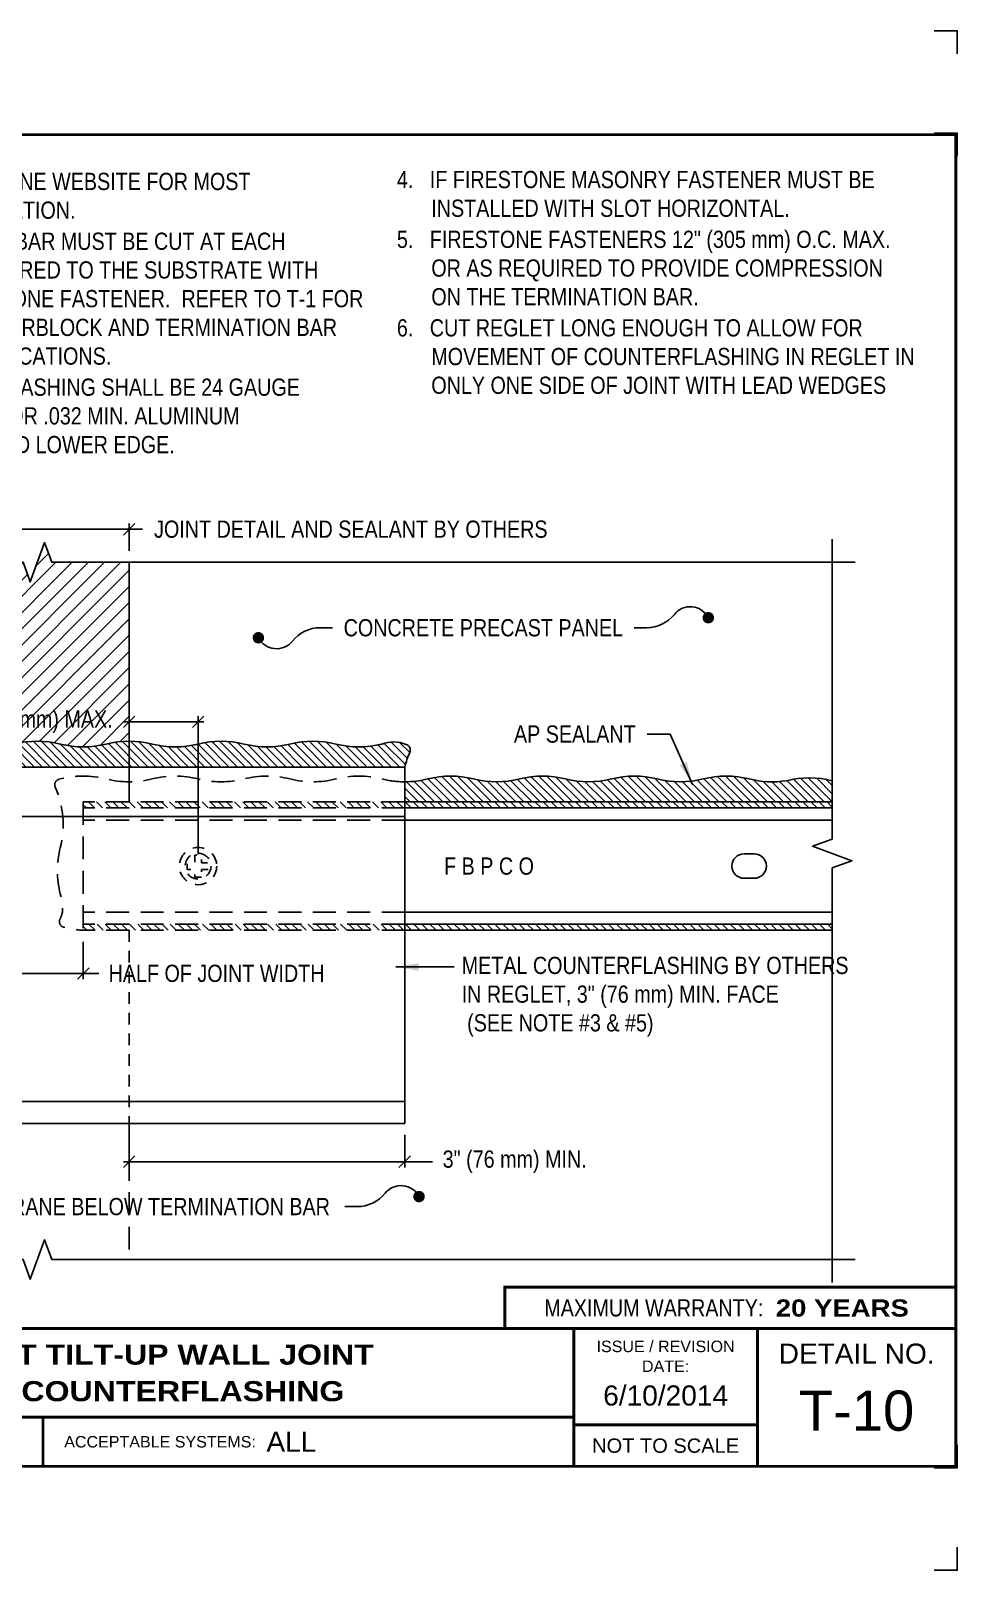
# Model space of a CAD drawing. Header units: inches. Extents: x 255.4 to 275.5, y -77.1 to -60.4.
# Drawn here: x 265.39 to 275.48, y -77.12 to -60.36 of the extents above; entities that cross this region are included whole.
import ezdxf
from ezdxf.enums import TextEntityAlignment as Align

# ---------------------------------------------------------------- set-up
doc = ezdxf.new("R2010")
doc.units = ezdxf.units.IN
doc.header["$MEASUREMENT"] = 0
doc.linetypes.add('HIDDEN', pattern=[0.375, 0.25, -0.125])
doc.linetypes.add('HIDDEN2', pattern=[0.1875, 0.125, -0.0625])
doc.layers.get('0').update_dxf_attribs({"linetype": 'CONTINUOUS'})
doc.layers.get('DEFPOINTS').update_dxf_attribs({"linetype": 'CONTINUOUS'})
for name, color, linetype in [('FSBP-ACCESSORY-FIRESTONE', 7, 'CONTINUOUS'), ('FSBP-ACCESSORY-OTHER', 7, 'CONTINUOUS'), ('FSBP-ANNO-NOTE', 7, 'CONTINUOUS'), ('FSBP-SEALANTS', 1, 'CONTINUOUS'), ('FSBP-TTLB', 7, 'CONTINUOUS'), ('FSBP-TTLB-BORDER', 7, 'CONTINUOUS'), ('FSBP-TTLB-TEXT', 7, 'CONTINUOUS'), ('FSBP-WALL-CURB', 9, 'CONTINUOUS')]:
    doc.layers.add(name, color=color, linetype=linetype)
doc.styles.add('FSBP_ARIAL', font='arial.ttf')
doc.styles.add('FSBP_ARIAL_BOLD', font='')
doc.styles.add('FSBP_ARIAL_NAR', font='ARIALN.TTF')
doc.styles.get('FSBP_ARIAL_BOLD').set_extended_font_data('Arial Black')
doc.dimstyles.new('FSBP-DIM', dxfattribs={"dimtxt": 0.1875, "dimasz": 0.125, "dimexe": 0.0625, "dimexo": 0.125, "dimgap": 0.125, "dimtad": 0, "dimdec": 0, "dimzin": 1, "dimdsep": 46, "dimlunit": 4, "dimtxsty": 'FSBP_ARIAL_NAR', "dimblk": 'OBLIQUE', "dimcen": 0.09375, "dimdle": 0.0625, "dimclrd": 256, "dimclre": 256, "dimclrt": 256, "dimadec": 0, "dimazin": 0, "dimtfac": 1, "dimtdec": 0, "dimtmove": 1, "dimatfit": 3, "dimfxl": 1, "dimtolj": 1, "dimtzin": 0, "dimlwd": -1, "dimlwe": -1, "dimarcsym": 0})
doc.dimstyles.new('FSBP-LEADER', dxfattribs={"dimtxt": 0.1875, "dimasz": 0.25, "dimexe": 0.0625, "dimexo": 0.125, "dimgap": 0.125, "dimtad": 0, "dimtih": 1, "dimtoh": 1, "dimdec": 4, "dimzin": 0, "dimdsep": 46, "dimlunit": 4, "dimtxsty": 'FSBP_ARIAL_NAR', "dimcen": 0.09375, "dimclrd": 256, "dimclre": 256, "dimclrt": 256, "dimadec": 0, "dimazin": 0, "dimtfac": 1, "dimtdec": 4, "dimtofl": 0, "dimtmove": 0, "dimatfit": 3, "dimfxl": 1, "dimtolj": 1, "dimtzin": 0, "dimlwd": -1, "dimlwe": -1, "dimarcsym": 0})
pattern_1 = [(135, (50.01063156820584, -35.97507712358068), (-0.04419417382415922, -0.04419417382415922), [])]
pattern_2 = [(135, (-5.684341886080801e-14, -52.72942231224359), (-0.04419417382415922, -0.04419417382415922), [])]

# ---------------------------------------------------------------- blocks, each defined once
blk = doc.blocks.new('_OBLIQUE')
at = {"color": 0, "linetype": 'ByBlock'}
blk.add_line((-0.5, -0.5), (0.5, 0.5), dxfattribs=at)
blk = doc.blocks.new('*D5')
at = {"layer": 'DEFPOINTS', "color": 0, "transparency": 16777216}
for p in [(264.4627011304547, -67.88089740370118), (264.4627011304547, -68.75429241378681), (263.7127011304547, -69.25004119599551)]:
    blk.add_point(p, dxfattribs=at)
at = {"layer": 'FSBP-ANNO-NOTE', "transparency": 16777216}
for p, q in [((263.6502011304547, -67.88089740370118), (264.5252011304547, -67.88089740370118)), ((263.7127011304547, -69.12504119599551), (263.7127011304547, -67.81839740370118)), ((264.4627011304547, -68.62929241378681), (264.4627011304547, -67.81839740370118))]:
    blk.add_line(p, q, dxfattribs=at)
at = {"layer": 'FSBP-ANNO-NOTE', "transparency": 16777216, "xscale": 0.125, "yscale": 0.125, "zscale": 0.125, "rotation": 180}
blk.add_blockref('_OBLIQUE', (263.7127011304547, -67.88089740370118), dxfattribs=at)
at = {"layer": 'FSBP-ANNO-NOTE', "transparency": 16777216, "xscale": 0.125, "yscale": 0.125, "zscale": 0.125}
blk.add_blockref('_OBLIQUE', (264.4627011304547, -67.88089740370118), dxfattribs=at)
at = {"layer": 'FSBP-ANNO-NOTE', "transparency": 16777216, "insert": (265.4626575452784, -67.88089740370118), "char_height": 0.1875, "attachment_point": 5, "style": 'FSBP_ARIAL_NAR'}
blk.add_mtext('\\A1;1" (25 mm) MAX.', dxfattribs=at)
blk = doc.blocks.new('*D2')
at = {"layer": 'DEFPOINTS', "color": 0, "transparency": 16777216}
for p in [(264.9627011304547, -70.15203997820426), (265.9627011304547, -70.15203997820426), (265.9627011304547, -70.62217437519824)]:
    blk.add_point(p, dxfattribs=at)
at = {"layer": 'FSBP-ANNO-NOTE', "transparency": 16777216}
for p, q in [((264.9627011304547, -70.27703997820426), (264.9627011304547, -70.68467437519824)), ((265.9627011304547, -70.27703997820426), (265.9627011304547, -70.68467437519824)), ((264.9002011304547, -70.62217437519824), (266.0252011304547, -70.62217437519824)), ((266.1303648515727, -70.62217437519824), (265.9627011304547, -70.62217437519824))]:
    blk.add_line(p, q, dxfattribs=at)
at = {"layer": 'FSBP-ANNO-NOTE', "transparency": 16777216, "xscale": 0.125, "yscale": 0.125, "zscale": 0.125, "rotation": 180}
blk.add_blockref('_OBLIQUE', (264.9627011304547, -70.62217437519824), dxfattribs=at)
at = {"layer": 'FSBP-ANNO-NOTE', "transparency": 16777216, "xscale": 0.125, "yscale": 0.125, "zscale": 0.125}
blk.add_blockref('_OBLIQUE', (265.9627011304547, -70.62217437519824), dxfattribs=at)
at = {"layer": 'FSBP-ANNO-NOTE', "transparency": 16777216, "insert": (267.4135546537555, -70.62217437519824), "char_height": 0.1875, "attachment_point": 5, "style": 'FSBP_ARIAL_NAR'}
blk.add_mtext('\\A1;HALF OF JOINT WIDTH', dxfattribs=at)
blk = doc.blocks.new('*D3')
at = {"layer": 'DEFPOINTS', "color": 0, "transparency": 16777216}
for p in [(264.4627011304547, -65.78575581942788), (264.4627011304547, -66.14476850723908), (266.4627011304547, -66.14476850723908)]:
    blk.add_point(p, dxfattribs=at)
at = {"layer": 'FSBP-ANNO-NOTE', "transparency": 16777216}
for p, q in [((266.5252011304547, -65.78575581942788), (264.4002011304547, -65.78575581942788)), ((264.4627011304547, -66.01976850723908), (264.4627011304547, -65.72325581942788)), ((266.4627011304547, -66.01976850723908), (266.4627011304547, -65.72325581942788)), ((266.6089141196729, -65.78575581942788), (266.4627011304547, -65.78575581942788))]:
    blk.add_line(p, q, dxfattribs=at)
at = {"layer": 'FSBP-ANNO-NOTE', "transparency": 16777216, "xscale": 0.125, "yscale": 0.125, "zscale": 0.125, "rotation": 180}
blk.add_blockref('_OBLIQUE', (264.4627011304547, -65.78575581942788), dxfattribs=at)
at = {"layer": 'FSBP-ANNO-NOTE', "transparency": 16777216, "xscale": 0.125, "yscale": 0.125, "zscale": 0.125}
blk.add_blockref('_OBLIQUE', (266.4627011304547, -65.78575581942788), dxfattribs=at)
at = {"layer": 'FSBP-ANNO-NOTE', "transparency": 16777216, "insert": (266.7339141196729, -65.78575581942788), "char_height": 0.1875, "attachment_point": 4, "style": 'FSBP_ARIAL_NAR'}
blk.add_mtext('\\A1;JOINT DETAIL AND SEALANT BY OTHERS', dxfattribs=at)
blk = doc.blocks.new('TTLB-EPDM_2')
at = {"layer": 'DEFPOINTS', "linetype": 'Continuous', "ltscale": 1.75}
for points in [[(20.01562500000003, 13.88083333333333), (20.01562500000003, 14.13083333333333), (19.76562500000003, 14.13083333333333)], [(20.01562500000003, -2.380833333333342), (20.01562500000003, -2.630833333333342), (19.76562500000003, -2.630833333333342)]]:
    blk.add_lwpolyline(points, dxfattribs=at)
at = {"layer": 'DEFPOINTS', "color": 1}
for points in [[(20.015625, 12.765625), (20.015625, 13.015625), (19.765625, 13.015625)], [(20.015625, -1.265625), (20.015625, -1.515625), (19.765625, -1.515625)]]:
    blk.add_lwpolyline(points, dxfattribs=at)
at = {"layer": 'FSBP-TTLB', "const_width": 0.03125}
blk.add_lwpolyline([(15.09028770518938, 0), (20, 0), (20, 0.4512598240669945), (15.09028770518938, 0.4512598240669945)], close=True, dxfattribs=at)
for points in [[(0, 0), (0, -1.5), (20, -1.5), (20, 0), (0, 0)], [(15.84028770518938, 0), (15.84028770518938, -0.9643749050531198)], [(17.84110496735593, 0), (17.84110496735593, -1.5)], [(20, 0), (20, -1.5)], [(4.825208527206769, -0.9643749050531198), (15.84028770518938, -0.9643749050531198)], [(15.84028770518938, -0.9643749050531198), (15.84028770518938, -1.5)], [(15.84028770518938, -1.048740175933006), (17.84110496735593, -1.048740175933006)]]:
    blk.add_lwpolyline(points, dxfattribs=at)
at = {"layer": 'FSBP-TTLB-BORDER', "const_width": 0.03125}
blk.add_lwpolyline([(20, 0), (20, 13), (0, 13), (0, 0)], dxfattribs=at)
at = {"layer": 'FSBP-TTLB-TEXT', "const_width": 0.03125}
blk.add_lwpolyline([(10.06152282927678, -0.9643749050531198), (10.06152282927678, -1.5)], dxfattribs=at)
at = {"layer": 'FSBP-TTLB-TEXT', "style": 'FSBP_ARIAL_NAR'}
blk.add_text('MAXIMUM WARRANTY:', height=0.1875, dxfattribs=at).set_placement((17.90516569312837, 0.2256299120335257), align=Align.MIDDLE_RIGHT)
at = {"layer": 'FSBP-TTLB-TEXT', "style": 'FSBP_ARIAL'}
for s, height, p in [('ISSUE / REVISION', 0.125, (16.84069633627263, -0.1938496373466023)), ('DETAIL NO.', 0.21875, (18.92055248367797, -0.2724398367368792)), ('DATE:', 0.125, (16.84069633627263, -0.409973105348854)), ('NOT TO SCALE', 0.15625, (16.84069633627263, -1.274370087966503))]:
    blk.add_text(s, height=height, dxfattribs=at).set_placement(p, align=Align.MIDDLE_CENTER)
blk.add_text('ACCEPTABLE SYSTEMS:', height=0.125, dxfattribs=at).set_placement((10.29281281591562, -1.23218745252656), align=Align.MIDDLE_LEFT)
at = {"layer": 'FSBP-TTLB-TEXT'}
for tag, height, style, p in [('MAXIMUM_WARRANTY', 0.1875, 'FSBP_ARIAL_BOLD', (18.03987100774941, 0.2240244307510579)), ('ACCPT_SYSTEMS', 0.21875, 'FSBP_ARIAL', (12.49438170418193, -1.23218745252656))]:
    blk.add_attdef(tag, text='', height=height, dxfattribs=dict(at, style=style)).set_placement(p, align=Align.MIDDLE_LEFT)
for tag, height, style, p in [('DETAIL_DESCP_LINE_1', 0.21875, 'FSBP_ARIAL_BOLD', (10.33118450231211, -0.2831249841755152)), ('DETAIL_DESCP_LINE_2', 0.21875, 'FSBP_ARIAL_BOLD', (10.33118450231211, -0.6812499208775904)), ('ISSUE_REV_DATE', 0.21875, 'FSBP_ARIAL', (16.84069633627263, -0.7282559425942452)), ('DETAIL_NUMBER', 0.4375, 'FSBP_ARIAL', (18.91941590748775, -0.8931630692489421))]:
    blk.add_attdef(tag, text='', height=height, dxfattribs=dict(at, style=style)).set_placement(p, align=Align.MIDDLE_CENTER)
blk = doc.blocks.new('*D7')
at = {"layer": 'DEFPOINTS', "color": 0, "transparency": 16777216}
for p in [(266.4627011304547, -72.25431698790698), (269.4627011304547, -72.25431698790698), (266.4627011304547, -72.67185590516848)]:
    blk.add_point(p, dxfattribs=at)
at = {"layer": 'FSBP-ANNO-NOTE', "transparency": 16777216}
for p, q in [((266.4627011304547, -72.37931698790698), (266.4627011304547, -72.73435590516848)), ((269.4627011304547, -72.37931698790698), (269.4627011304547, -72.73435590516848)), ((269.5252011304547, -72.67185590516848), (266.4002011304547, -72.67185590516848)), ((269.764255599137, -72.67185590516848), (269.4627011304547, -72.67185590516848))]:
    blk.add_line(p, q, dxfattribs=at)
at = {"layer": 'FSBP-ANNO-NOTE', "transparency": 16777216, "xscale": 0.125, "yscale": 0.125, "zscale": 0.125, "rotation": 180}
blk.add_blockref('_OBLIQUE', (266.4627011304547, -72.67185590516848), dxfattribs=at)
at = {"layer": 'FSBP-ANNO-NOTE', "transparency": 16777216, "xscale": 0.125, "yscale": 0.125, "zscale": 0.125}
blk.add_blockref('_OBLIQUE', (269.4627011304547, -72.67185590516848), dxfattribs=at)
at = {"layer": 'FSBP-ANNO-NOTE', "transparency": 16777216, "insert": (270.6597833958628, -72.67185590516848), "char_height": 0.1875, "attachment_point": 5, "style": 'FSBP_ARIAL_NAR'}
blk.add_mtext('\\A1;3" (76 mm) MIN.', dxfattribs=at)
blk = doc.blocks.new('*D6')
at = {"layer": 'DEFPOINTS', "color": 0, "transparency": 16777216}
for p in [(266.4627011304547, -67.88183580742589), (266.4627011304547, -68.09308367452294), (267.2127011304547, -69.45316619599551)]:
    blk.add_point(p, dxfattribs=at)
at = {"layer": 'FSBP-ANNO-NOTE', "transparency": 16777216}
for p, q in [((267.2752011304547, -67.88183580742589), (266.4002011304547, -67.88183580742589)), ((266.4627011304547, -67.96808367452294), (266.4627011304547, -67.81933580742589)), ((267.2127011304547, -69.32816619599551), (267.2127011304547, -67.81933580742589))]:
    blk.add_line(p, q, dxfattribs=at)
at = {"layer": 'FSBP-ANNO-NOTE', "transparency": 16777216, "xscale": 0.125, "yscale": 0.125, "zscale": 0.125, "rotation": 180}
blk.add_blockref('_OBLIQUE', (266.4627011304547, -67.88183580742589), dxfattribs=at)
at = {"layer": 'FSBP-ANNO-NOTE', "transparency": 16777216, "xscale": 0.125, "yscale": 0.125, "zscale": 0.125}
blk.add_blockref('_OBLIQUE', (267.2127011304547, -67.88183580742589), dxfattribs=at)

msp = doc.modelspace()

# ---------------------------------------------------------------- hatches: boundary and pattern name
at = {"layer": 'FSBP-ACCESSORY-FIRESTONE'}
h = msp.add_hatch(dxfattribs=at)
h.set_pattern_fill('ANSI31', color=9, scale=0.5, angle=90, style=0)
h.set_pattern_definition(pattern_1)
h.paths.add_polyline_path([(269.4627011304547, -68.82058367452306), (269.4627011304547, -68.75429241378681), (265.9627011304547, -68.75429241378681), (265.9627011304547, -68.82058367452306)])
h.paths.add_polyline_path([(265.9627011304547, -70.08574871746801), (265.9627011304547, -70.15203997820426), (269.4627011304547, -70.15203997820426), (269.4627011304547, -70.08574871746801)])
h = msp.add_hatch(dxfattribs=at)
h.set_pattern_fill('ANSI31', color=256, scale=0.5, angle=90, style=0)
h.set_pattern_definition(pattern_1)
h.paths.add_polyline_path([(269.4627011304547, -68.75429241378681), (269.4627011304548, -68.82058367452308), (274.1179629502209, -68.82058367452306), (274.1179629502209, -68.75429241378681)])
h.paths.add_polyline_path([(274.1179629502209, -70.15203997820426), (274.1179629502209, -70.08574871746801), (269.4627011304547, -70.08574871746801), (269.4627011304547, -70.15203997820426)])
at = {"layer": 'FSBP-SEALANTS'}
h = msp.add_hatch(dxfattribs=at)
h.set_pattern_fill('ANSI31', color=1, style=0)
h.set_pattern_definition([(45, (0, 0), (-0.08838834764831843, 0.08838834764831845), [])])
h.paths.add_polyline_path([(266.4627011304547, -66.14476850723914), (265.6189511304547, -66.14476850723914), (265.5408261304547, -65.93012183384413), (265.3845761304547, -66.35941518063392), (265.3064511304547, -66.14476850723914), (264.4627011304547, -66.14476850723914), (264.4627011304547, -68.093083674523, -0.06225774829852485), (264.7127011304549, -68.12433367452297, 0.1249999999998505), (265.2127011304549, -68.12433367452297, -0.1249999999998506), (265.7127011304551, -68.12433367452297, 0.1249999999998542), (266.2127011304551, -68.12433367452296, -0.06225774829838126), (266.4627011304547, -68.093083674523)])
h.paths.add_polyline_path([(264.5935835343644, -68.04908464790309), (266.3271271905717, -68.04908464790309), (266.3271271905717, -67.65873676250064), (264.5935835343644, -67.65873676250064)], flags=24)
h = msp.add_hatch(dxfattribs=at)
h.set_pattern_fill('ANSI31', color=256, scale=0.5, angle=90, style=0)
h.set_pattern_definition(pattern_2)
h.paths.add_polyline_path([(269.4627011304547, -68.37433367452304, -0.04189016295065204), (269.5181419786032, -68.21375422770542, 0.3782931700166164), (269.4931290732958, -68.13489226565912, 0.1580040406318827), (269.2656089078222, -68.1093610775712, -0.1387722135951534), (268.7127011304553, -68.12433367452296, 0.1249999999998507), (268.2127011304552, -68.12433367452296, -0.1249999999998505), (267.7127011304552, -68.12433367452296, 0.124999999999836), (267.2127011304551, -68.12433367452296, -0.1249999999998505), (266.7127011304551, -68.12433367452296, 0.06225774829857444), (266.4627011304547, -68.09308367452299), (266.4627011304547, -68.37433367452304)])
h.paths.add_polyline_path([(266.4627011304548, -68.09308367452299, 0.06225774829839185), (266.2127011304551, -68.12433367452296, -0.1249999999998652), (265.7127011304551, -68.12433367452296, 0.1249999999998507), (265.2127011304549, -68.12433367452296, -0.1249999999998505), (264.7127011304549, -68.12433367452296, 0.06225774829851804), (264.4627011304547, -68.09308367452299), (264.4627011304547, -68.37433367452304), (266.4627011304547, -68.37433367452304)])
h.paths.add_polyline_path([(264.2127011304548, -68.12433367452299, -0.1249999999998359), (263.7127011304549, -68.12433367452296, 0.1249999999998507), (263.2127011304549, -68.12433367452296, -0.1249999999998652), (262.7127011304548, -68.12433367452296, 0.1249999999998507), (262.2127011304547, -68.12433367452296, -0.1387722135951684), (261.6597933530878, -68.10936107757118, 0.1580040406320245), (261.4322731876135, -68.13489226565919, 0.3782931700158887), (261.4072602823063, -68.21375422770542, -0.04189016295065204), (261.4627011304547, -68.37433367452304), (264.4627011304547, -68.37433367452304), (264.4627011304547, -68.09308367452299, 0.06225774829843466)])
h = msp.add_hatch(dxfattribs=at)
h.set_pattern_fill('ANSI31', color=256, scale=0.5, angle=90, style=0)
h.set_pattern_definition(pattern_2)
h.paths.add_polyline_path([(269.7127011304551, -68.50429241378669, -0.06225774829856645), (269.4627011304547, -68.53554241378664), (269.4627011304547, -68.75429241378681), (274.1179629502209, -68.75429241378681), (274.1179629502209, -68.52360457019958, 0.1249999999998925), (273.6179629502207, -68.52360457019955, -0.1008864420075305), (273.2127011304554, -68.5042924137867, 0.1249999999998634), (272.7127011304553, -68.5042924137867, -0.1249999999998636), (272.2127011304553, -68.5042924137867, 0.1249999999998634), (271.7127011304552, -68.5042924137867, -0.1249999999998636), (271.2127011304552, -68.5042924137867, 0.1249999999998634), (270.7127011304552, -68.5042924137867, -0.1249999999998636), (270.2127011304552, -68.5042924137867, 0.1249999999998634)])

# ---------------------------------------------------------------- linework, layer by layer
at = {"layer": 'FSBP-ACCESSORY-FIRESTONE', "linetype": 'HIDDEN'}
for p, q in [((265.9627011304547, -68.75429241378681), (265.9627011304547, -70.15203997820426)), ((269.4627011304547, -68.75429241378681), (265.9627011304547, -68.75429241378681)), ((269.4627011304547, -68.82058367452306), (265.9627011304547, -68.82058367452306)), ((269.4627011304547, -68.95316619599556), (265.9627011304547, -68.95316619599556)), ((269.4627011304547, -69.95316619599556), (265.9627011304547, -69.95316619599556)), ((269.4627011304547, -70.08574871746801), (265.9627011304547, -70.08574871746801)), ((269.4627011304547, -70.15203997820426), (265.9627011304547, -70.15203997820426))]:
    msp.add_line(p, q, dxfattribs=at)
at = {"layer": 'FSBP-ACCESSORY-FIRESTONE'}
for p, q in [((274.1179629502209, -68.75429241378681), (269.4627011304547, -68.75429241378681)), ((274.1179629502209, -68.82058367452306), (269.4627011304547, -68.82058367452306)), ((274.117962950221, -68.95316619599556), (269.4627011304547, -68.95316619599556)), ((274.1179629502209, -69.95316619599556), (269.4627011304547, -69.95316619599556)), ((274.1179629502209, -70.08574871746801), (269.4627011304547, -70.08574871746801)), ((274.1179629502209, -70.15203997820426), (269.4627011304547, -70.15203997820426))]:
    msp.add_line(p, q, dxfattribs=at)
at = {"layer": 'FSBP-ACCESSORY-FIRESTONE', "linetype": 'HIDDEN2', "ltscale": 0.5, "flags": 128}
msp.add_lwpolyline([(267.2487795542855, -69.57284638372018), (267.1766107707272, -69.57284278491217), (267.1766149392714, -69.48924878837074), (267.09302094273, -69.48924461982638), (267.0930245415385, -69.4170758362679), (267.1766185380798, -69.41708000481192), (267.1766227066237, -69.33348600827078), (267.2487914901824, -69.33348960707896), (267.2487873216383, -69.41708360362038), (267.3323813181799, -69.41708777216441), (267.3323777193717, -69.489256555723), (267.2487837228298, -69.48925238717887)], close=True, dxfattribs=at)
at = {"layer": 'FSBP-ACCESSORY-FIRESTONE'}
msp.add_lwpolyline([(273.2673886304547, -69.32035369599551), (273.2595761304547, -69.32035369599551), (273.1580136304547, -69.32035369599551, 0.9999999999999999), (273.1580136304547, -69.58597869599551), (273.2673886304547, -69.58597869599551, 0.9999999999999999)], format="xyb", close=True, dxfattribs=at)
at = {"layer": 'FSBP-ACCESSORY-FIRESTONE', "linetype": 'HIDDEN2'}
for radius in [0.203125, 0.140625]:
    msp.add_circle((267.2127011304547, -69.45316619599551), radius, dxfattribs=at)
at = {"layer": 'FSBP-ACCESSORY-OTHER'}
for p, q in [((261.4627011304547, -68.37433367452304), (269.4627011304547, -68.37433367452304)), ((269.4627011304547, -68.37433367452304), (269.4627011304547, -72.25431698790696)), ((269.4627011304547, -68.9140104644943), (261.4627011304547, -68.9140104644943)), ((261.4627011304547, -72.01511388573924), (269.4627011304547, -72.01511388573924)), ((261.4627011304547, -72.25431698790696), (269.4627011304547, -72.25431698790696))]:
    msp.add_line(p, q, dxfattribs=at)
at = {"layer": 'FSBP-ANNO-NOTE'}
for points in [[(271.9617205980031, -66.85808766797469), (272.0948592585833, -66.85808766797469, 0.2276362003526247), (272.3982772172866, -66.71240059798312, -0.5422727966491105), (272.7682620158966, -66.74896008768134, -1.645266635431234)], [(268.6759007593369, -66.85808766797469), (268.5427620987567, -66.85808766797469, 0.2276362003526247), (268.2393441400533, -67.00377473796625, -0.5422727966491105), (267.8693593414434, -66.96721524826803, -1.645266635431234)], [(268.8119173931159, -73.1606746380596), (268.9450560536962, -73.1606746380596, 0.2276362003526247), (269.2484740123995, -73.01498756806804, -0.5422727966491105), (269.6184588110095, -73.05154705776626, -1.645266635431234)]]:
    msp.add_lwpolyline(points, format="xyb", dxfattribs=at)
at = {"layer": 'FSBP-ANNO-NOTE', "const_width": 0.0625}
for points in [[(272.7995120158966, -66.74896008768134, -1), (272.7370120158966, -66.74896008768134, -1)], [(267.8381093414434, -66.96721524826803, -1), (267.9006093414434, -66.96721524826803, -1)], [(269.6497088110095, -73.05154705776626, -1), (269.5872088110095, -73.05154705776626, -1)]]:
    msp.add_lwpolyline(points, format="xyb", close=True, dxfattribs=at)
at = {"layer": 'FSBP-SEALANTS'}
for points in [[(269.4627011304547, -68.37433367452304, -0.04189016295063875), (269.5181419786032, -68.21375422770548, 0.4596634010899717), (269.477257171803, -68.12814544779503, 0.1841936314972161), (269.2127011304553, -68.12433367452297, -0.1249999999998505), (268.7127011304553, -68.12433367452296, 0.1249999999998507), (268.2127011304552, -68.12433367452297, -0.1249999999998505), (267.7127011304552, -68.12433367452296, 0.1249999999998507), (267.2127011304551, -68.12433367452297, -0.1249999999998505), (266.7127011304551, -68.12433367452294, 0.1249999999998507), (266.2127011304551, -68.12433367452297, -0.1249999999998505), (265.7127011304551, -68.12433367452296, 0.1249999999998507), (265.2127011304549, -68.12433367452297, -0.1249999999998505), (264.7127011304549, -68.12433367452296, 0.1249999999998507), (264.2127011304548, -68.12433367452297, -0.1249999999998505), (263.7127011304548, -68.12433367452294, 0.1249999999998507), (263.2127011304548, -68.12433367452297, -0.1249999999998505), (262.7127011304548, -68.12433367452296, 0.1249999999998507), (262.2127011304547, -68.12433367452297, -0.1249999999998505), (261.7127011304547, -68.12433367452296, 0.1841936314972161), (261.4481450891064, -68.12814544779503, 0.4596634010899717), (261.4072602823063, -68.21375422770548, -0.04189016295063875), (261.4627011304547, -68.37433367452304)], [(274.1179629502208, -68.52360457019955, 0.1249999999998631), (273.6179629502207, -68.52360457019955, -0.1008864420075305), (273.2127011304554, -68.5042924137867, 0.1249999999998634), (272.7127011304553, -68.5042924137867, -0.1249999999998636), (272.2127011304553, -68.5042924137867, 0.1249999999998634), (271.7127011304552, -68.5042924137867, -0.1249999999998636), (271.2127011304552, -68.5042924137867, 0.1249999999998634), (270.7127011304552, -68.5042924137867, -0.1249999999998636), (270.2127011304552, -68.5042924137867, 0.1249999999998634), (269.7127011304551, -68.5042924137867, -0.06225774829856646), (269.4627011304547, -68.53554241378666, -0.06225774829856646)]]:
    msp.add_lwpolyline(points, format="xyb", dxfattribs=at)
at = {"layer": 'FSBP-SEALANTS', "linetype": 'HIDDEN', "flags": 128}
msp.add_lwpolyline([(269.4627011304547, -68.53554241378666, -0.06225774829839789), (269.2127011304551, -68.5042924137867, 0.1249999999998634), (268.7127011304549, -68.5042924137867, -0.1249999999998636), (268.2127011304549, -68.5042924137867, 0.1249999999998634), (267.7127011304548, -68.5042924137867, -0.1249999999998636), (267.2127011304548, -68.5042924137867, 0.1249999999998631), (266.7127011304547, -68.5042924137867, -0.1249999999998636), (266.2127011304547, -68.5042924137867, 0.1287635087226394), (265.6981450891064, -68.50810418705875, 0.4596634010899717), (265.6572602823063, -68.59371296696925, -0.1677686449347995), (265.7127011304547, -69.25429241378681, 0.1249999999998634), (265.7127011304547, -69.75429241378687, -0.0760958533485429), (265.7366354064439, -69.94374776202709, -0.07998956664357224), (265.7077504565758, -70.03262522057635, 0.4596634010899717), (265.748635263376, -70.11823400048682, 0.05349885039872099), (265.9627011304547, -70.15203997820426)], format="xyb", dxfattribs=at)
at = {"layer": 'FSBP-WALL-CURB'}
msp.add_line((266.4627011304547, -66.14476850723908), (266.4627011304547, -68.75429241378681), dxfattribs=at)
at = {"layer": 'FSBP-WALL-CURB', "linetype": 'HIDDEN2'}
msp.add_line((266.4627011304547, -70.15203997820426), (266.4627011304547, -72.25431698790696), dxfattribs=at)
at = {"layer": 'FSBP-WALL-CURB', "linetype": 'HIDDEN'}
msp.add_line((266.4627011304547, -72.25431698790696), (266.4627011304547, -73.73650863771412), dxfattribs=at)
at = {"layer": 'FSBP-WALL-CURB'}
for points in [[(274.3679629502208, -66.14476850723906), (265.6189511304547, -66.14476850723914), (265.5408261304547, -65.93012183384413), (265.3845761304547, -66.35941518063392), (265.3064511304547, -66.14476850723914), (256.5574393106886, -66.14476850723906)], [(274.1179629502208, -65.89476850723908), (274.1179629502209, -69.15978888056851), (273.9033162768259, -69.23791388056851), (274.3326096236157, -69.39416388056851), (274.1179629502209, -69.47228888056851), (274.1179629502208, -73.98650863771412)], [(274.3679629502208, -73.73650863771411), (265.6189511304547, -73.73650863771418), (265.5408261304547, -73.52186196431917), (265.3845761304547, -73.95115531110896), (265.3064511304547, -73.73650863771418), (256.5574393106886, -73.73650863771411)]]:
    msp.add_lwpolyline(points, dxfattribs=at)

# ---------------------------------------------------------------- block references
msp.add_blockref('TTLB-EPDM_2', (255.4627011304547, -74.48903783689742)).add_auto_attribs({'DETAIL_DESCP_LINE_1': 'TERMINATION AT TILT-UP WALL JOINT', 'DETAIL_DESCP_LINE_2': 'WITH REGLET COUNTERFLASHING', 'ACCPT_SYSTEMS': 'ALL', 'ISSUE_REV_DATE': '6/10/2014', 'DETAIL_NUMBER': 'T-10', 'MAXIMUM_WARRANTY': '20 YEARS'})

# ---------------------------------------------------------------- texts
at = {"layer": 'FSBP-ANNO-NOTE', "style": 'FSBP_ARIAL_NAR'}
for s, p in [('CONCRETE PRECAST PANEL', (270.31881067867, -66.85808766797469)), ('F B P C O', (270.3802943429433, -69.45316619599554)), ('RUBBERGARD EPDM MEMBRANE BELOW TERMINATION BAR', (265.4627011304547, -73.1606746380596))]:
    msp.add_text(s, height=0.1875, dxfattribs=at).set_placement(p, align=Align.MIDDLE_CENTER)
msp.add_text('AP SEALANT', height=0.1875, dxfattribs=at).set_placement((271.9768755961634, -68.01516458446794), align=Align.MIDDLE_RIGHT)
at = {"layer": 'FSBP-ANNO-NOTE', "char_height": 0.1875, "attachment_point": 1, "style": 'FSBP_ARIAL_NAR'}
for s, width, heights, insert in [('\\A1;NOTES:\\P\\pi-0.375,l0.375;1.   REFER TO FIRESTONE WEBSITE FOR MOST \\P\\pi0;CURRENT INFORMATION.\\P\\pl0,t0.375;{\\H0.083333x;\\P\\pi-0.375,l0.375,tz;}2.   THE TERMINATION BAR MUST BE CUT AT EACH \\P\\pi0;WALL JOINT AND SECURED TO THE SUBSTRATE WITH APPROPRIATE FIRESTONE FASTENER.  REFER TO T-1 FOR APPLICATION OF WATERBLOCK AND TERMINATION BAR INSTALLATION SPECIFICATIONS.\\P{\\H0.083333x;\\P\\pi-0.375;}3.   METAL COUNTERFLASHING SHALL BE 24 GAUGE PRE-FINISHED STEEL OR .032 MIN. ALUMINUM \\P\\pi0;FORMED WITH HEMMED LOWER EDGE.', 6.321512133610668, [3.67308659655108], (262.8309952060627, -61.5920992948013)), ('\\A1;\\pi-0.375,l0.375;4.   IF FIRESTONE MASONRY FASTENER MUST BE INSTALLED WITH SLOT HORIZONTAL.\\P{\\H0.083333x;\\P}5.   FIRESTONE FASTENERS 12" (305 mm) O.C. MAX. OR AS REQUIRED TO PROVIDE COMPRESSION ON THE TERMINATION BAR.\\P{\\H0.083333x;\\P}6.   CUT REGLET LONG ENOUGH TO ALLOW FOR MOVEMENT OF COUNTERFLASHING IN REGLET IN ONLY ONE SIDE OF JOINT WITH LEAD WEDGES', 5.639281321840826, [3.72472413865944], (269.3772282079663, -61.8838928820187)), ('\\A1;METAL COUNTERFLASHING BY OTHERS \\PIN REGLET, 3" (76 mm) MIN. FACE\\P (SEE NOTE #3 & #5)', 4.357388462900417, [0.9721652414464188], (270.082801708184, -70.44081483483023))]:
    msp.add_mtext_dynamic_manual_height_columns(s, width=width, gutter_width=5, heights=heights, dxfattribs=dict(at, insert=insert))

# ---------------------------------------------------------------- dimensions: what is measured, and where the dimension line sits
at = {"layer": 'FSBP-ANNO-NOTE'}
for base, p1, p2, text, picture, middle, dimtype in [((264.4627011304547, -65.78575581942788), (266.4627011304547, -66.14476850723908), (264.4627011304547, -66.14476850723908), 'JOINT DETAIL AND SEALANT BY OTHERS', '*D3', (268.8677178372719, -65.61424313161667), 128), ((266.4627011304547, -67.88183580742589), (267.2127011304547, -69.45316619599551), (266.4627011304547, -68.09308367452294), ' ', '*D6', (266.4627011304547, -67.87575882002238), 160), ((266.4627011304547, -72.67185590516848), (269.4627011304547, -72.25431698790698), (266.4627011304547, -72.25431698790698), '3" (76 mm) MIN.', '*D7', (270.6597833958628, -72.67185590516848), 160)]:
    dim = msp.add_linear_dim(base=base, p1=p1, p2=p2, angle=180, text=text, dimstyle='FSBP-DIM', dxfattribs=at)
    dim.commit()
    dim.dimension.update_dxf_attribs({"geometry": picture, "text_midpoint": middle, "dimtype": dimtype})
for base, p1, p2, text, picture, middle, dimtype in [((264.4627011304547, -67.88089740370118), (263.7127011304547, -69.25004119599551), (264.4627011304547, -68.75429241378681), '1" (25 mm) MAX.', '*D5', (265.4626575452784, -67.88089740370118), 160), ((265.9627011304547, -70.62217437519824), (264.9627011304547, -70.15203997820426), (265.9627011304547, -70.15203997820426), 'HALF OF JOINT WIDTH', '*D2', (267.4135546537555, -70.62217437519824), 128)]:
    dim = msp.add_linear_dim(base=base, p1=p1, p2=p2, text=text, dimstyle='FSBP-DIM', dxfattribs=at)
    dim.commit()
    dim.dimension.update_dxf_attribs({"geometry": picture, "text_midpoint": middle, "dimtype": dimtype})

# ---------------------------------------------------------------- leaders
for points in [[(272.59723076872, -68.5635280049966), (272.3518755961634, -68.01516458446793), (272.1018755961634, -68.01516458446793)], [(269.3658195950994, -70.55130124725765), (270.0015696511491, -70.55130124725765)]]:
    msp.add_leader(points, dimstyle='FSBP-LEADER', dxfattribs=at)

doc.saveas('drawing.dxf')
